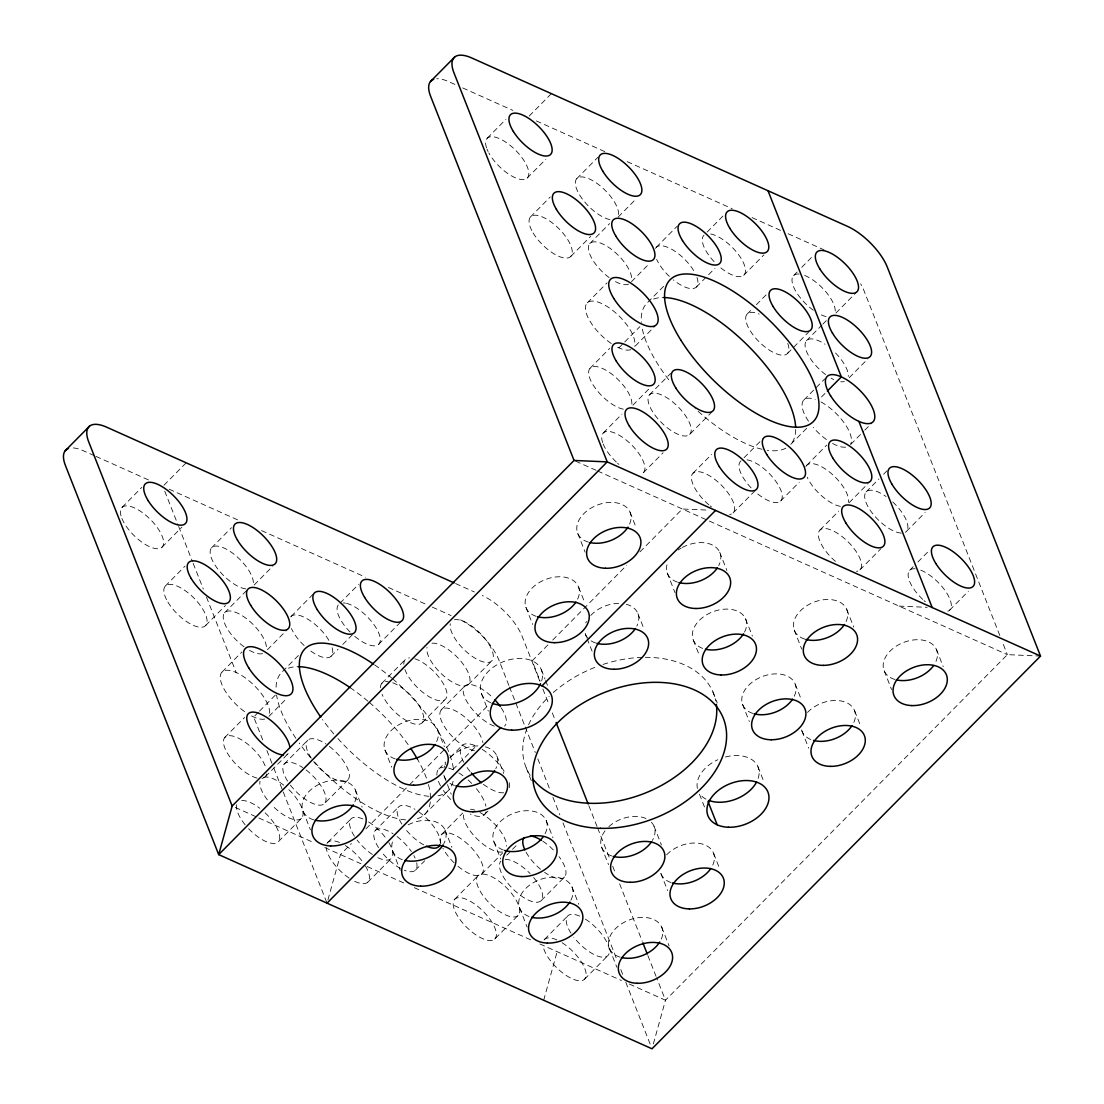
<?xml version="1.0" encoding="UTF-8"?>
<svg xmlns="http://www.w3.org/2000/svg" width="1104" height="1104" viewBox="0 0 1104 1104"><rect width="100%" height="100%" fill="white"/><g stroke="black" fill="none" stroke-linecap="round" stroke-linejoin="round"><path stroke-width="0.75" stroke-dasharray="5 3.75" d="M327.929 899.912L340.487 854.579L351.389 843.566M543.692 1000.252L557.147 951.676M653.361 1043.942L665.477 1000.224L1007.359 654.644L1038.864 656.011M122.047 507.371L141.864 487.333M487.25 138.207L505.894 119.356M164.013 485.194L186.162 462.811M529.216 116.03L551.365 93.647M161.998 547.225L181.815 527.201M527.188 178.075L545.845 159.224M165.227 586.155L185.044 566.131M530.417 217.005L550.234 196.967M211.526 547.86L231.467 527.698M576.73 178.696L597.816 157.361M205.689 625.471L225.506 605.447M570.892 256.321L590.709 236.297M224.554 612.817L246.689 590.433M589.743 243.667L609.601 223.574M254.224 584.941L272.867 566.09M618.254 216.964L635.849 199.175M222.097 671.991L241.914 651.967M587.3 302.841L607.103 282.817M291.152 616.418L313.288 594.035M656.342 247.255L677.318 226.058M267.403 649.732L287.261 629.639M631.474 281.699L648.959 264.022M340.004 603.17L358.648 584.32M707.14 232.047L724.624 214.369M298.411 655.486L282.086 671.977A100.781 40.986 44.7 0 0 276.11 690.69M663.601 286.336L647.289 302.827A100.781 40.986 44.7 0 0 641.355 322.285M224.761 737.5L244.577 717.476M589.964 368.35L609.781 348.312M258.364 712.273L253.699 716.993L263.125 740.922M259.523 711.1L277.007 693.422M618.889 347.843L623.553 343.123M624.726 341.95L639.878 326.632M268.948 716.344L286.433 698.68M635.311 346.021L655.127 325.984M331.117 656.259L338.114 649.18M342.778 644.474L353.266 633.875M696.307 287.095L714.964 268.244M378.534 644.446L401.056 621.662M743.723 275.282L763.927 254.872M603.336 432.92L621.98 414.069M265.333 776.705L288.655 753.135A28.221 11.482 44.7 0 0 289.427 751.893M632.868 405.196L650.353 387.518M284.183 764.051L307.754 740.218A28.221 11.482 44.7 0 1 326.025 743.999M649.387 394.901L670.611 373.428M381.874 683.252L405.237 659.626M747.077 314.102L751.783 309.327M756.406 304.676L766.935 294.009M793.624 275.545L797.116 272.012M801.78 267.306L812.268 256.694M248.593 828.69A28.221 11.482 44.7 0 0 278.084 841.938L301.406 818.381A28.221 11.482 44.7 0 0 288.448 789.263M643.287 472.788L663.104 452.764M290.393 785.137A28.221 11.482 44.7 0 0 324.41 803.629L347.967 779.81M689.6 434.479A28.221 11.482 44.7 0 0 666.775 397.688A28.221 11.482 44.7 0 0 652.478 411.502A28.221 11.482 44.7 0 0 689.6 434.479L711.749 412.096M422.294 722.623L445.657 699.011M787.497 353.473L808.528 332.207M441.255 709.858L464.563 686.302M806.444 340.708L821.597 325.39M822.77 324.217L826.261 320.671M468.413 684.521L491.735 660.951M835.949 313.012L855.766 292.988M327.805 842.366L351.182 818.74M693.008 473.216L711.721 454.296M365.935 828.869L408.328 786.007M409.543 784.778L489.5 703.952M547.901 644.929L532.156 660.841L540.16 681.168M552.745 640.03L626.644 565.331M639.975 551.848L682.369 508.999L707.25 510.076M378.548 847.679A28.221 11.482 44.7 0 1 375.429 830.36L398.737 806.803M744.11 457.677L762.767 438.826M438.757 769.088L445.754 762.022M450.418 757.316L462.065 745.531M803.947 399.938L824.936 378.727M452.847 769.626L476.155 746.069M821.528 396.943L825.033 393.41M849.252 377.665L867.896 358.814M424.447 814.642L448.155 790.699M790.809 444.305L807.521 427.441M367.839 882.151L391.216 858.526M733.042 512.987L755.177 490.604M441.476 834.541L462.7 813.068M806.665 465.377L826.73 445.091M415.394 870.2L424.723 860.775M780.583 501.05L799.241 482.2M484.435 814.628L487.94 811.095M850.798 444.291L863.618 431.333M864.791 430.16L871.774 423.08M454.793 899.18L478.156 875.555M819.982 530.03L838.695 511.124M481.689 874.12L502.679 852.909M849.224 502.61L868.117 483.497M506.722 855.2L511.387 850.48M512.546 849.307L518.383 843.415M866.088 491.929L878.908 478.97M883.573 474.265L887.078 470.732M494.758 939.021A28.221 11.482 44.7 0 0 471.932 902.244A28.221 11.482 44.7 0 0 457.622 916.058A28.221 11.482 44.7 0 0 494.758 939.021L518.066 915.464A28.221 11.482 44.7 0 0 495.241 878.674A28.221 11.482 44.7 0 0 480.944 892.487A28.221 11.482 44.7 0 0 518.066 915.464M859.892 569.94L880.937 548.66M541.264 900.519L564.572 876.962A28.221 11.482 44.7 0 0 559.038 856.635M906.453 531.369L925.111 512.518M544.52 939.421L567.829 915.851M909.71 570.257L913.201 566.725M917.866 562.019L928.354 551.407M584.513 979.234L607.821 955.664M949.702 610.084L968.36 591.233M899.029 606.096L927.222 607.324M454.876 84.415L448.61 81.613A40.31 16.394 44.7 0 0 436.687 78.757M462.714 87.934L512.836 110.4M536.337 120.929L605.268 151.828M627.21 161.653L732.173 208.697M752.072 217.612L781.839 230.957M788.118 233.758L824.15 249.918M575.612 461.155L596.022 470.29M597.595 470.994L1007.359 654.644L1002.335 641.879M455.621 583.574L474.43 591.992M94.378 455.676L83.407 450.763A40.31 16.394 44.7 0 0 71.498 447.92M95.951 456.38L149.206 480.254M169.119 489.182L238.505 520.274M261.551 530.596L365.41 577.144M388.456 587.466L426.047 604.33M432.313 607.131L451.122 615.563M235.304 807.438L257.287 817.291M258.847 817.995L313.798 842.628M324.797 847.555L360.898 863.728M367.177 866.543L406.424 884.138M414.276 887.657L532.031 940.429M539.87 943.948L621.511 980.531M629.363 984.05L665.477 1000.224L656.673 977.909M999.824 635.504L863.977 290.642A40.31 16.394 44.7 0 0 860.623 283.797M936.454 649.511L943.216 666.692M884.18 670.79L891.577 689.545M846.837 609.601L853.709 627.058M854.648 710.852L860.803 726.487M794.218 629.998L801.697 649.014M795.266 684.245L801.476 699.991M801.918 730.986L808.694 748.167M719.684 552.152L726.887 570.451M745.614 618.916L752.39 636.111M742.509 704.255L749.326 721.561M757.965 766.756L764.12 782.377M667.202 572.852L675.027 592.71M693.34 640.154L699.494 655.79M712.949 692.001L717.255 702.944M630.067 512.242L636.235 527.864M637.946 613.645L644.143 629.39M699.439 794.149L704.987 808.211M713.667 853.516L719.822 869.152M577.765 533.425L585.148 552.179M578.62 587.149L584.775 602.77M585.272 633.889L586.541 637.118M587.107 638.567L592.089 651.194M654.037 826.234L661.42 844.988M660.854 873.402L667.63 890.597M661.738 927.194L669.121 945.949M525.89 607.269L532.666 624.464M541.305 669.659L545.003 679.029M545.624 680.588L547.46 685.28M539.718 680.989L522.095 636.235A40.31 16.394 44.7 0 0 482.255 595.498M542.864 688.979L549.171 704.959M552.317 712.949L555.464 720.94M588.832 805.658L597.002 826.413M597.637 828L610.195 859.906M612.706 866.281L615.853 874.258M619.62 883.821L642.238 941.229M647.882 955.581L656.052 976.309M601.528 846.92L608.525 864.667M508.861 685.377L498.787 659.806A40.31 16.394 44.7 0 0 458.947 619.068M509.482 686.964L524.593 725.328M525.228 726.929L535.302 752.5M537.814 758.89L550.413 790.864M552.925 797.254L559.852 814.835M562.999 822.825L617.039 960.011M620.807 969.574L623.318 975.95M625.83 982.325L650.78 1045.667M609.463 948.488L616.86 967.242M526.222 767.846L531.493 781.177M546.19 820.52L552.952 837.715M571.996 887.009L578.827 904.342M481.551 693.919L488.327 711.114M496.745 755.743L503.741 773.49M493.902 841.759L500.678 858.94M519.653 908.109L527.105 927.001M437.557 729.578L444.319 746.773M444.25 776.429L451.232 794.176M445.036 829.987L451.867 847.32M384.923 749.947L391.699 767.142M392.803 851.363L400.255 870.256M355.364 789.94L362.126 807.121M303.048 811.123L310.445 829.877M164.744 491.183L178.02 524.883M178.655 526.484L192.565 561.798M193.2 563.399L203.315 589.081M206.476 597.098L236.187 672.529M266.892 750.499L273.185 766.452M273.806 768.053L282.61 790.395M283.245 791.982L327.032 903.155M502.32 851.915A28.221 11.482 44.7 0 1 476.141 837.977A28.221 11.482 44.7 0 1 463.846 812.558M470.456 809.218A28.221 11.482 44.7 0 1 474.886 810.198M479.95 812.475A28.221 11.482 44.7 0 1 506.639 846.216M440.855 843.346A28.221 11.482 44.7 0 1 459.319 837.619A28.221 11.482 44.7 0 1 483.304 870.242A28.221 11.482 44.7 0 1 457.346 865.757M454.089 862.79A28.221 11.482 44.7 0 1 442.939 848.286M414.814 658.757A28.221 11.482 44.7 0 1 444.898 686.674A28.221 11.482 44.7 0 1 433.582 699.011A28.221 11.482 44.7 0 1 404.933 669.548M403.802 664.235A28.221 11.482 44.7 0 1 409.515 657.901M392.707 682.741A28.221 11.482 44.7 0 1 421.783 710.659A28.221 11.482 44.7 0 1 410.702 722.761A28.221 11.482 44.7 0 1 382.094 694.333M380.494 687.695A28.221 11.482 44.7 0 1 388.166 681.554M245.819 588.887A28.221 11.482 44.7 0 1 211.927 559.383A28.221 11.482 44.7 0 1 229.37 550.924A28.221 11.482 44.7 0 1 253.009 585.396M346.532 603.364A28.221 11.482 44.7 0 1 379.955 636.815A28.221 11.482 44.7 0 1 353.653 635.38M350.092 632.04A28.221 11.482 44.7 0 1 338.969 604.233M343.385 602.936A28.221 11.482 44.7 0 1 345.428 603.143M120.998 515.844A28.221 11.482 44.7 0 1 147.743 516.92A28.221 11.482 44.7 0 1 157.541 548.757A28.221 11.482 44.7 0 1 121.357 517.003M265.126 812.82A28.221 11.482 44.7 0 1 278.084 841.938M245.129 824.743A28.221 11.482 44.7 0 1 236.711 804.678M241.679 800.593A28.221 11.482 44.7 0 1 259.826 808.294M332.152 647.758A28.221 11.482 44.7 0 1 309.451 650.077M304.138 645.55A28.221 11.482 44.7 0 1 291.428 628.507M290.669 616.957A28.221 11.482 44.7 0 1 308.734 619.744A28.221 11.482 44.7 0 1 329.558 641.59M262.531 653.609A28.221 11.482 44.7 0 1 249.242 650.215M243.97 646.778A28.221 11.482 44.7 0 1 223.256 616.142A28.221 11.482 44.7 0 1 246.689 618.82A28.221 11.482 44.7 0 1 266.326 649.331M264.712 719.077A32.251 13.11 44.7 0 1 250.732 715.516M244.577 711.611A32.251 13.11 44.7 0 1 220.345 675.607A32.251 13.11 44.7 0 1 249.421 681.113A32.251 13.11 44.7 0 1 268.783 716.206M306.098 769.971A28.221 11.482 44.7 0 1 324.41 803.629M287.564 781.094A28.221 11.482 44.7 0 1 284.57 763.664A28.221 11.482 44.7 0 1 302.703 767.556M416.705 862.831A28.221 11.482 44.7 0 1 404.326 870.269M400.476 868.448A28.221 11.482 44.7 0 1 381.377 851.708M375.429 830.36A28.221 11.482 44.7 0 1 393.01 833.699M397.081 836.542A28.221 11.482 44.7 0 1 411.392 851.557M413.834 855.545A28.221 11.482 44.7 0 1 415.104 858.112M430.298 801.849A100.781 40.986 44.7 0 1 414.759 819.361M405.679 819.844A100.781 40.986 44.7 0 1 314.626 762.16M310.5 757.454A100.781 40.986 44.7 0 1 299.212 743.089M295.858 738.286A100.781 40.986 44.7 0 1 276.58 695.078M288.406 668.182A100.781 40.986 44.7 0 1 297.404 666.678M350.078 687.599A100.781 40.986 44.7 0 1 368.17 701.413M369.357 702.434A100.781 40.986 44.7 0 1 409.874 747.132M416.705 757.882A100.781 40.986 44.7 0 1 426.917 779.534M428.462 784.558A100.781 40.986 44.7 0 1 430.491 798.62M503.714 792.769A32.251 13.11 44.7 0 1 482.986 783.992M470.083 771.461A32.251 13.11 44.7 0 1 466.647 766.852M463.846 762.284A32.251 13.11 44.7 0 1 477.618 746.759M482.172 749.34A32.251 13.11 44.7 0 1 505.963 774.304M509.248 782.639A32.251 13.11 44.7 0 1 509.11 788.946M486.064 811.647A32.251 13.11 44.7 0 1 470.359 814.09M450.749 799.531A32.251 13.11 44.7 0 1 443.339 790.409M440.537 785.855A32.251 13.11 44.7 0 1 437.984 780.128M436.908 775.146A32.251 13.11 44.7 0 1 442.787 767.39M448.666 768.08A32.251 13.11 44.7 0 1 454.31 770.33M458.864 772.91A32.251 13.11 44.7 0 1 463.514 776.153M468.096 779.962A32.251 13.11 44.7 0 1 472.443 784.185M476.417 788.698A32.251 13.11 44.7 0 1 485.939 806.196M266.119 775.45A28.221 11.482 44.7 0 1 263.58 777.989M262.835 778.251A28.221 11.482 44.7 0 1 262.034 778.444M257.066 778.085A28.221 11.482 44.7 0 1 225.713 750.044A28.221 11.482 44.7 0 1 237.884 737.886A28.221 11.482 44.7 0 1 266.188 768.977M266.561 773.918A28.221 11.482 44.7 0 1 266.381 774.718M288.144 753.646A28.221 11.482 44.7 0 1 286.888 754.432M388.843 842.6A28.221 11.482 44.7 0 1 376.229 856.828M372.379 854.482A28.221 11.482 44.7 0 1 357.144 840.089M354.412 836.225A28.221 11.482 44.7 0 1 364.789 819.817M368.612 821.969A28.221 11.482 44.7 0 1 386.207 838.585M365.438 866.005A28.221 11.482 44.7 0 1 352.921 880.385M349.071 878.039A28.221 11.482 44.7 0 1 326.26 847.596M326.991 843.47A28.221 11.482 44.7 0 1 341.481 843.387M345.29 845.54A28.221 11.482 44.7 0 1 362.899 862.141M453.123 781.273A100.781 40.986 44.7 0 1 438.067 795.805M428.987 796.274A100.781 40.986 44.7 0 1 337.934 738.59M333.808 733.898A100.781 40.986 44.7 0 1 322.52 719.532M374.601 664.87A100.781 40.986 44.7 0 1 391.672 678.008M392.679 678.863A100.781 40.986 44.7 0 1 453.689 771.627M301.406 818.381A28.221 11.482 44.7 0 1 271.901 805.12M267.375 799.848A28.221 11.482 44.7 0 1 260.02 781.121M263.359 777.382A28.221 11.482 44.7 0 1 284.487 785.786M423.784 844.877A28.221 11.482 44.7 0 1 404.685 828.152M401.856 824.108A28.221 11.482 44.7 0 1 414.98 809.315M419.037 811.978A28.221 11.482 44.7 0 1 440.275 843.208M329.406 746.401A28.221 11.482 44.7 0 1 347.719 780.073A28.221 11.482 44.7 0 1 313.702 761.581M311.3 758.213A28.221 11.482 44.7 0 1 307.754 740.218M431.954 643.204A28.221 11.482 44.7 0 1 467.061 670.28A28.221 11.482 44.7 0 1 452.64 682.3A28.221 11.482 44.7 0 1 427.013 647.317M533.618 877.514A28.221 11.482 44.7 0 1 539.69 901.664A28.221 11.482 44.7 0 1 511.649 887.588A28.221 11.482 44.7 0 1 500.899 861.092M505.177 859.354A28.221 11.482 44.7 0 1 530.099 873.595M562.088 942.719A28.221 11.482 44.7 0 1 586.003 972.914A28.221 11.482 44.7 0 1 566.932 975.922A28.221 11.482 44.7 0 1 543.03 945.728M544.037 939.959A28.221 11.482 44.7 0 1 556.816 939.863M454.406 619.772A28.221 11.482 44.7 0 1 489.9 645.84A28.221 11.482 44.7 0 1 476.39 658.978A28.221 11.482 44.7 0 1 450.322 623.76M474.485 750.72A28.221 11.482 44.7 0 1 442.276 722.747A28.221 11.482 44.7 0 1 454.889 710.576A28.221 11.482 44.7 0 1 482.89 742.606M494.33 726.17A28.221 11.482 44.7 0 1 463.197 691.325A28.221 11.482 44.7 0 1 492.425 697.355M501.23 707.899A28.221 11.482 44.7 0 1 504.514 726.115M585.396 919.163A28.221 11.482 44.7 0 1 608.511 954.822A28.221 11.482 44.7 0 1 573.818 937.227M570.975 933.184A28.221 11.482 44.7 0 1 581.422 916.9M564.572 876.962A28.221 11.482 44.7 0 1 544.603 872.367M540.546 869.248A28.221 11.482 44.7 0 1 525.545 851.198M542.823 841.193A28.221 11.482 44.7 0 1 554.622 851.322M725.425 756.999A32.251 21.666 -21.5 0 1 757.827 779.341M705.953 799.144A32.251 21.666 -21.5 0 1 699.494 793.431M697.397 788.422A32.251 21.666 -21.5 0 1 717.821 759.718M395.232 758.903A28.221 18.961 -21.5 0 1 388.028 734.215A28.221 18.961 -21.5 0 1 423.356 719.684A28.221 18.961 -21.5 0 1 436.466 741.943M408.176 824.84A28.221 18.961 -21.5 0 1 438.233 822.977A28.221 18.961 -21.5 0 1 443.78 843.704M402.284 859.671A28.221 18.961 -21.5 0 1 392.927 840.351M588.432 542.147A28.221 18.961 -21.5 0 1 580.676 517.334A28.221 18.961 -21.5 0 1 616.487 502.831A28.221 18.961 -21.5 0 1 628.742 525.821M313.715 819.83A28.221 18.961 -21.5 0 1 305.96 795.032A28.221 18.961 -21.5 0 1 341.771 780.528A28.221 18.961 -21.5 0 1 354.025 803.505M702.655 648.393A28.221 18.961 -21.5 0 1 696.817 623.249A28.221 18.961 -21.5 0 1 732.504 609.629A28.221 18.961 -21.5 0 1 744.317 632.495M626.216 604.261A28.221 18.961 -21.5 0 1 636.801 626.134M595.622 642.97A28.221 18.961 -21.5 0 1 590.557 640.499M587.714 637.988A28.221 18.961 -21.5 0 1 584.651 631.571M585.81 622.918A28.221 18.961 -21.5 0 1 586.459 621.497M590.737 615.452A28.221 18.961 -21.5 0 1 620.241 603.405M490.714 702.737A32.251 21.666 -21.5 0 1 485.539 674.599A32.251 21.666 -21.5 0 1 524.593 658.743A32.251 21.666 -21.5 0 1 541.167 682.244M485.346 746.842A28.221 18.961 -21.5 0 1 495.779 768.688M454.462 785.468A28.221 18.961 -21.5 0 1 448.5 782.281M445.933 779.59A28.221 18.961 -21.5 0 1 443.642 774.125M443.974 767.901A28.221 18.961 -21.5 0 1 444.595 765.969M445.133 764.686A28.221 18.961 -21.5 0 1 445.768 763.416M449.825 757.882A28.221 18.961 -21.5 0 1 479.219 745.945M503.217 849.997A28.221 18.961 -21.5 0 1 497.393 824.854A28.221 18.961 -21.5 0 1 533.08 811.219A28.221 18.961 -21.5 0 1 544.879 834.086M645.288 657.322A100.781 67.703 -21.5 0 1 715.778 700.971M530.168 775.408A100.781 67.703 -21.5 0 1 526.663 729.399M528.554 724.817A100.781 67.703 -21.5 0 1 549.171 696.362M553.311 692.525A100.781 67.703 -21.5 0 1 597.278 666.457M603.019 664.442A100.781 67.703 -21.5 0 1 642.335 657.363M536.116 616.308A28.221 18.961 -21.5 0 1 529.451 591.123A28.221 18.961 -21.5 0 1 565.538 577.351A28.221 18.961 -21.5 0 1 576.73 600.797M682.3 547.46A28.221 18.961 -21.5 0 1 712.563 545.086A28.221 18.961 -21.5 0 1 718.676 565.676M677.511 582.153A28.221 18.961 -21.5 0 1 667.52 562.999M678.215 549.971A28.221 18.961 -21.5 0 1 681.14 548.108M804.761 639.133A28.221 18.961 -21.5 0 1 797.323 614.445A28.221 18.961 -21.5 0 1 832.733 599.858A28.221 18.961 -21.5 0 1 845.747 622.242M529.037 916.486A28.221 18.961 -21.5 0 1 523.241 891.287A28.221 18.961 -21.5 0 1 559.024 877.735A28.221 18.961 -21.5 0 1 570.602 900.74M651.388 822.232A28.221 18.961 -21.5 0 1 652.367 840.448M611.74 855.959A28.221 18.961 -21.5 0 1 605.558 830.167M608.842 826.661A28.221 18.961 -21.5 0 1 646.019 818.533M752.762 713.405A28.221 18.961 -21.5 0 1 745.835 688.592A28.221 18.961 -21.5 0 1 781.301 674.282A28.221 18.961 -21.5 0 1 794.011 696.762M666.595 854.855A28.221 18.961 -21.5 0 1 702.158 843.994A28.221 18.961 -21.5 0 1 711.666 867.192M670.97 882.51A28.221 18.961 -21.5 0 1 660.509 872.27M894.889 679.471A28.221 18.961 -21.5 0 1 887.34 654.299A28.221 18.961 -21.5 0 1 923.813 640.334A28.221 18.961 -21.5 0 1 934.426 664.346M620.186 957.168A28.221 18.961 -21.5 0 1 612.32 932.397A28.221 18.961 -21.5 0 1 648.103 917.824A28.221 18.961 -21.5 0 1 660.454 940.774M807.507 712.439A28.221 18.961 -21.5 0 1 843.028 701.399A28.221 18.961 -21.5 0 1 852.757 724.5M810.791 739.514A28.221 18.961 -21.5 0 1 801.559 729.841M486.547 147.853A28.221 11.482 44.7 0 1 510.283 145.493A28.221 11.482 44.7 0 1 525.283 179.207A28.221 11.482 44.7 0 1 488.782 152.849M488.106 151.565A28.221 11.482 44.7 0 1 486.988 149.054M835.438 561.37A28.221 11.482 44.7 0 1 819.858 530.155A28.221 11.482 44.7 0 1 851.101 545.031A28.221 11.482 44.7 0 1 856.428 571.361M840.434 506.336A28.221 11.482 44.7 0 1 807.203 477.218M805.879 466.619A28.221 11.482 44.7 0 1 830.939 473.188A28.221 11.482 44.7 0 1 848.314 502.361M609.96 219.572A28.221 11.482 44.7 0 1 576.619 189.005A28.221 11.482 44.7 0 1 595.912 182.657A28.221 11.482 44.7 0 1 617.923 216.95M785.827 448.183A100.781 40.986 44.7 0 1 767.197 450.28M762.022 449.273A100.781 40.986 44.7 0 1 695.147 408.59M668.748 379.762A100.781 40.986 44.7 0 1 641.769 325.928M653.596 299.032A100.781 40.986 44.7 0 1 663.311 297.528M795.694 429.47A100.781 40.986 44.7 0 1 791.389 443.587M710.617 233.993A28.221 11.482 44.7 0 1 745.021 267.099A28.221 11.482 44.7 0 1 718.842 266.23M714.067 261.607A28.221 11.482 44.7 0 1 704.035 235.193M708.851 504.776A28.221 11.482 44.7 0 1 692.843 473.395A28.221 11.482 44.7 0 1 723.989 487.927A28.221 11.482 44.7 0 1 729.62 514.478M711.542 506.943A28.221 11.482 44.7 0 1 710.189 505.894M747.063 459.83A28.221 11.482 44.7 0 1 781.632 492.563A28.221 11.482 44.7 0 1 756.24 492.701M751.106 487.844A28.221 11.482 44.7 0 1 741.17 460.754M602.646 442.566A28.221 11.482 44.7 0 1 627.044 440.744A28.221 11.482 44.7 0 1 640.596 474.14M618.916 464.398A28.221 11.482 44.7 0 1 617.591 463.238M616.294 462.038A28.221 11.482 44.7 0 1 603.074 443.767M696.983 277.449A28.221 11.482 44.7 0 1 673.302 279.864M669.341 276.386A28.221 11.482 44.7 0 1 656.632 259.357M655.459 248.414A28.221 11.482 44.7 0 1 673.261 250.18A28.221 11.482 44.7 0 1 694.747 272.44M628.549 284.156A28.221 11.482 44.7 0 1 613.093 280.278M609.173 277.628A28.221 11.482 44.7 0 1 588.446 246.992A28.221 11.482 44.7 0 1 611.878 249.67A28.221 11.482 44.7 0 1 631.516 280.168M630.798 349.678A32.251 13.11 44.7 0 1 615.922 346.366M611.326 343.551A32.251 13.11 44.7 0 1 585.437 307.45A32.251 13.11 44.7 0 1 613.079 310.707A32.251 13.11 44.7 0 1 634.345 346.27M623.36 409.17A28.221 11.482 44.7 0 1 590.157 379.224A28.221 11.482 44.7 0 1 607.931 371.413A28.221 11.482 44.7 0 1 631.571 405.568M845.595 447.175A32.251 13.11 44.7 0 1 832.582 443.463M826.427 439.558A32.251 13.11 44.7 0 1 813.248 427.386M808.528 421.259A32.251 13.11 44.7 0 1 815.207 399.358M821.003 401.953A32.251 13.11 44.7 0 1 850.632 444.153M787.759 343.427A28.221 11.482 44.7 0 1 774.718 353.087A28.221 11.482 44.7 0 1 747.132 324.811A28.221 11.482 44.7 0 1 759.152 314.088M844.381 381.542A28.221 11.482 44.7 0 1 840.737 381.736M833.699 379.528A28.221 11.482 44.7 0 1 831.091 378.161M825.682 374.615A28.221 11.482 44.7 0 1 805.064 345.248A28.221 11.482 44.7 0 1 824.964 344.213M835.562 353.018A28.221 11.482 44.7 0 1 848.286 376.409M920.764 570.175A28.221 11.482 44.7 0 1 946.114 592.075A28.221 11.482 44.7 0 1 947.812 611.23M925.373 601.763A28.221 11.482 44.7 0 1 924.048 600.604M922.751 599.403A28.221 11.482 44.7 0 1 915.119 568.753M826.096 316.558A28.221 11.482 44.7 0 1 820.024 314.309M813.331 310.224A28.221 11.482 44.7 0 1 793.403 286.419A28.221 11.482 44.7 0 1 799.034 274.04M804.678 275.462A28.221 11.482 44.7 0 1 827.103 293.333A28.221 11.482 44.7 0 1 834.803 313.508M892.75 501.961A28.221 11.482 44.7 0 1 905.321 532.28M901.237 533.094A28.221 11.482 44.7 0 1 866.254 503.065A28.221 11.482 44.7 0 1 886.057 496.524M167.905 602.094A28.221 11.482 44.7 0 0 205.178 625.982A28.221 11.482 44.7 0 0 183.292 589.37A28.221 11.482 44.7 0 0 167.905 602.094M533.108 232.944A28.221 11.482 44.7 0 0 570.368 256.818A28.221 11.482 44.7 0 0 548.481 220.22A28.221 11.482 44.7 0 0 533.108 232.944"/><path stroke-width="1.5" d="M68.517 448.459A40.31 16.394 44.7 0 0 65.467 465.612L218.702 854.606L607.214 461.886L574.052 460.451L232.157 806.03L218.702 854.606L652.009 1048.8L1040.52 656.08L887.285 267.085A40.31 16.394 44.7 0 0 847.458 226.348L471.919 58.043A40.31 16.394 44.7 0 0 453.979 72.892L607.214 461.886L1040.52 656.08M65.288 450.667L89.507 426.185M430.477 81.503L454.696 57.035M827.365 391.051L841.345 376.919L768.011 190.744M327.032 903.155L500.567 727.743M542.009 685.846L715.53 510.434M454.061 582.871L106.729 427.207A40.31 16.394 44.7 0 0 88.775 442.042L232.157 806.03M858.857 421.369L932.19 607.531M574.052 460.451L430.67 96.448A40.31 16.394 44.7 0 1 433.72 79.309M707.981 801.394L717.214 824.84M556.085 722.54L588.197 804.057M642.859 942.816L647.261 953.98M298.121 666.678A100.781 40.986 44.7 0 1 350.078 687.599M410.688 748.333A100.781 40.986 44.7 0 1 417.491 759.248M481.441 782.791A32.251 13.11 44.7 0 1 471.353 772.979M283.535 754.984A28.221 11.482 44.7 0 1 249.89 728.198A28.221 11.482 44.7 0 1 261.634 714.523A28.221 11.482 44.7 0 1 289.91 747.56M320.809 717.131A100.781 40.986 44.7 0 1 304.939 648.862A100.781 40.986 44.7 0 1 373.387 664.028M439.903 844.795A28.221 11.482 44.7 0 1 426.379 846.175M494.896 699.895A28.221 11.482 44.7 0 1 500.319 706.546M524.911 849.914A28.221 11.482 44.7 0 1 524.207 837.522M530.444 835.88A28.221 11.482 44.7 0 1 541.471 840.323M435.017 744.469A28.221 18.961 -21.5 0 1 396.653 759.317M443.132 844.808A28.221 18.961 -21.5 0 1 404.92 860.444M627.997 527.077A28.221 18.961 -21.5 0 1 589.867 542.519M353.28 804.775A28.221 18.961 -21.5 0 1 315.151 820.217M743.572 633.765A28.221 18.961 -21.5 0 1 705.456 649.235M635.407 628.535A28.221 18.961 -21.5 0 1 596.878 643.342M540.546 683.707A32.251 21.666 -21.5 0 1 492.205 703.345M494.702 770.592A28.221 18.961 -21.5 0 1 455.869 785.882M543.306 836.597A28.221 18.961 -21.5 0 1 504.597 850.453M716.344 704.324A100.781 67.703 -21.5 0 1 646.047 792.741A100.781 67.703 -21.5 0 1 532.68 778.913M575.943 602.053A28.221 18.961 -21.5 0 1 537.51 616.736M717.352 567.898A28.221 18.961 -21.5 0 1 678.919 582.567M844.463 624.478A28.221 18.961 -21.5 0 1 805.837 639.451M569.857 901.996A28.221 18.961 -21.5 0 1 531.659 917.286M651.581 841.703A28.221 18.961 -21.5 0 1 613.148 856.373M792.603 699.149A28.221 18.961 -21.5 0 1 754.018 713.791M710.866 868.448A28.221 18.961 -21.5 0 1 672.364 882.938M933.598 665.588A28.221 18.961 -21.5 0 1 896.324 679.857M659.709 942.029A28.221 18.961 -21.5 0 1 621.621 957.554M756.475 782.267A32.251 21.666 -21.5 0 1 708.865 800.441M851.971 725.756A28.221 18.961 -21.5 0 1 813.538 740.439M663.739 297.528A100.781 40.986 44.7 0 1 746.456 344.186A100.781 40.986 44.7 0 1 795.625 426.779M250.677 605.282A28.221 11.482 44.7 0 0 287.909 628.976A28.221 11.482 44.7 0 0 265.829 592.324A28.221 11.482 44.7 0 0 250.677 605.282M248.662 667.713A32.251 13.11 44.7 0 0 291.097 693.961A32.251 13.11 44.7 0 0 265.001 651.926A32.251 13.11 44.7 0 0 248.662 667.713M317.303 609.712A28.221 11.482 44.7 0 0 354.425 632.689A28.221 11.482 44.7 0 0 331.6 595.912A28.221 11.482 44.7 0 0 317.303 609.712M191.227 578.537A28.221 11.482 44.7 0 0 228.487 602.411A28.221 11.482 44.7 0 0 206.6 565.814A28.221 11.482 44.7 0 0 191.227 578.537M237.526 540.229A28.221 11.482 44.7 0 0 274.799 564.116A28.221 11.482 44.7 0 0 252.913 527.505A28.221 11.482 44.7 0 0 237.526 540.229M364.637 597.43A28.221 11.482 44.7 0 0 401.842 620.876A28.221 11.482 44.7 0 0 379.5 584.182A28.221 11.482 44.7 0 0 364.637 597.43M148.171 500.65A28.221 11.482 44.7 0 0 185.306 523.669A28.221 11.482 44.7 0 0 162.523 486.892A28.221 11.482 44.7 0 0 148.171 500.65M728.405 827.241A32.251 21.666 -21.5 0 0 768.287 793.031A32.251 21.666 -21.5 0 0 717.117 791.402A32.251 21.666 -21.5 0 0 728.405 827.241M413.738 785.206A28.221 18.961 -21.5 0 0 447.41 754.584A28.221 18.961 -21.5 0 0 402.118 754.501A28.221 18.961 -21.5 0 0 413.738 785.206M420.665 886.181A28.221 18.961 -21.5 0 0 455.303 856.111A28.221 18.961 -21.5 0 0 410.426 854.965A28.221 18.961 -21.5 0 0 420.665 886.181M605.392 568.27A28.221 18.961 -21.5 0 0 640.334 538.366A28.221 18.961 -21.5 0 0 595.58 536.889A28.221 18.961 -21.5 0 0 605.392 568.27M330.676 845.954A28.221 18.961 -21.5 0 0 365.617 816.063A28.221 18.961 -21.5 0 0 320.864 814.586A28.221 18.961 -21.5 0 0 330.676 845.954M720.995 674.972A28.221 18.961 -21.5 0 0 755.881 645.053A28.221 18.961 -21.5 0 0 711.114 643.618A28.221 18.961 -21.5 0 0 720.995 674.972M614.128 669.272A28.221 18.961 -21.5 0 0 647.8 638.65A28.221 18.961 -21.5 0 0 602.508 638.567A28.221 18.961 -21.5 0 0 614.128 669.272M511.759 730.144A32.251 21.666 -21.5 0 0 551.627 695.934A32.251 21.666 -21.5 0 0 500.471 694.306A32.251 21.666 -21.5 0 0 511.759 730.144M472.94 811.813A28.221 18.961 -21.5 0 0 506.819 781.315A28.221 18.961 -21.5 0 0 461.624 780.997A28.221 18.961 -21.5 0 0 472.94 811.813M521.557 876.576A28.221 18.961 -21.5 0 0 556.444 846.644A28.221 18.961 -21.5 0 0 511.676 845.209A28.221 18.961 -21.5 0 0 521.557 876.576M600.438 828.317A100.781 67.703 -21.5 0 0 724.307 720.995A100.781 67.703 -21.5 0 0 564.075 716.717A100.781 67.703 -21.5 0 0 600.438 828.317M554.581 642.666A28.221 18.961 -21.5 0 0 588.473 612.154A28.221 18.961 -21.5 0 0 543.265 611.837A28.221 18.961 -21.5 0 0 554.581 642.666M695.989 608.497A28.221 18.961 -21.5 0 0 729.868 577.999A28.221 18.961 -21.5 0 0 684.673 577.682A28.221 18.961 -21.5 0 0 695.989 608.497M823.294 665.381A28.221 18.961 -21.5 0 0 856.69 634.607A28.221 18.961 -21.5 0 0 811.302 634.814A28.221 18.961 -21.5 0 0 823.294 665.381M547.377 943.064A28.221 18.961 -21.5 0 0 582.263 913.132A28.221 18.961 -21.5 0 0 537.496 911.697A28.221 18.961 -21.5 0 0 547.377 943.064M630.218 882.303A28.221 18.961 -21.5 0 0 664.097 851.805A28.221 18.961 -21.5 0 0 618.902 851.488A28.221 18.961 -21.5 0 0 630.218 882.303M771.241 739.763A28.221 18.961 -21.5 0 0 805.12 709.251A28.221 18.961 -21.5 0 0 759.925 708.934A28.221 18.961 -21.5 0 0 771.241 739.763M689.42 908.909A28.221 18.961 -21.5 0 0 723.52 878.536A28.221 18.961 -21.5 0 0 678.408 877.97A28.221 18.961 -21.5 0 0 689.42 908.909M911.863 705.58A28.221 18.961 -21.5 0 0 946.708 675.634A28.221 18.961 -21.5 0 0 901.927 674.254A28.221 18.961 -21.5 0 0 911.863 705.58M637.146 983.278A28.221 18.961 -21.5 0 0 671.991 953.318A28.221 18.961 -21.5 0 0 627.21 951.952A28.221 18.961 -21.5 0 0 637.146 983.278M830.608 766.369A28.221 18.961 -21.5 0 0 864.501 735.857A28.221 18.961 -21.5 0 0 819.292 735.54A28.221 18.961 -21.5 0 0 830.608 766.369M513.374 131.5A28.221 11.482 44.7 0 0 550.51 154.505A28.221 11.482 44.7 0 0 527.726 117.728A28.221 11.482 44.7 0 0 513.374 131.5M719.325 466.619A28.221 11.482 44.7 0 0 756.419 489.362A28.221 11.482 44.7 0 0 733.346 452.543A28.221 11.482 44.7 0 0 719.325 466.619M629.459 426.213A28.221 11.482 44.7 0 0 666.595 449.218A28.221 11.482 44.7 0 0 643.811 412.441A28.221 11.482 44.7 0 0 629.459 426.213M682.493 240.562A28.221 11.482 44.7 0 0 719.615 263.539A28.221 11.482 44.7 0 0 696.79 226.748A28.221 11.482 44.7 0 0 682.493 240.562M615.866 236.118A28.221 11.482 44.7 0 0 653.113 259.813A28.221 11.482 44.7 0 0 631.033 223.174A28.221 11.482 44.7 0 0 615.866 236.118M613.852 298.549A32.251 13.11 44.7 0 0 656.287 324.811A32.251 13.11 44.7 0 0 630.205 282.762A32.251 13.11 44.7 0 0 613.852 298.549M675.786 387.932A28.221 11.482 44.7 0 0 712.908 410.909A28.221 11.482 44.7 0 0 690.083 374.118A28.221 11.482 44.7 0 0 675.786 387.932M602.729 171.079A28.221 11.482 44.7 0 0 639.989 194.953A28.221 11.482 44.7 0 0 618.102 158.355A28.221 11.482 44.7 0 0 602.729 171.079M556.416 209.374A28.221 11.482 44.7 0 0 593.676 233.261A28.221 11.482 44.7 0 0 571.803 196.65A28.221 11.482 44.7 0 0 556.416 209.374M680.864 340.184A100.781 40.986 44.7 0 0 813.344 421.549A100.781 40.986 44.7 0 0 731.124 290.048A100.781 40.986 44.7 0 0 680.864 340.184M766.769 454.517A28.221 11.482 44.7 0 0 803.905 477.494A28.221 11.482 44.7 0 0 781.066 440.703A28.221 11.482 44.7 0 0 766.769 454.517M729.827 228.266A28.221 11.482 44.7 0 0 767.032 251.726A28.221 11.482 44.7 0 0 744.703 215.032A28.221 11.482 44.7 0 0 729.827 228.266M846.133 523.337A28.221 11.482 44.7 0 0 883.269 546.314A28.221 11.482 44.7 0 0 860.43 509.524A28.221 11.482 44.7 0 0 846.133 523.337M773.076 306.47A28.221 11.482 44.7 0 0 810.336 330.358A28.221 11.482 44.7 0 0 788.449 293.747A28.221 11.482 44.7 0 0 773.076 306.47M833.065 458.422A28.221 11.482 44.7 0 0 870.2 481.399A28.221 11.482 44.7 0 0 847.375 444.608A28.221 11.482 44.7 0 0 833.065 458.422M616.101 360.801A28.221 11.482 44.7 0 0 653.333 384.496A28.221 11.482 44.7 0 0 631.24 347.843A28.221 11.482 44.7 0 0 616.101 360.801M830.512 395.646A32.251 13.11 44.7 0 0 872.947 421.907A32.251 13.11 44.7 0 0 846.851 379.859A32.251 13.11 44.7 0 0 830.512 395.646M891.949 484.228A28.221 11.482 44.7 0 0 929.237 508.295A28.221 11.482 44.7 0 0 907.571 471.739A28.221 11.482 44.7 0 0 891.949 484.228M819.803 268.865A28.221 11.482 44.7 0 0 856.925 291.801A28.221 11.482 44.7 0 0 834.058 255.01A28.221 11.482 44.7 0 0 819.803 268.865M935.888 563.578A28.221 11.482 44.7 0 0 973.01 586.514A28.221 11.482 44.7 0 0 950.144 549.723A28.221 11.482 44.7 0 0 935.888 563.578M832.444 333.077A28.221 11.482 44.7 0 0 869.704 356.965A28.221 11.482 44.7 0 0 847.831 320.367A28.221 11.482 44.7 0 0 832.444 333.077"/></g></svg>
